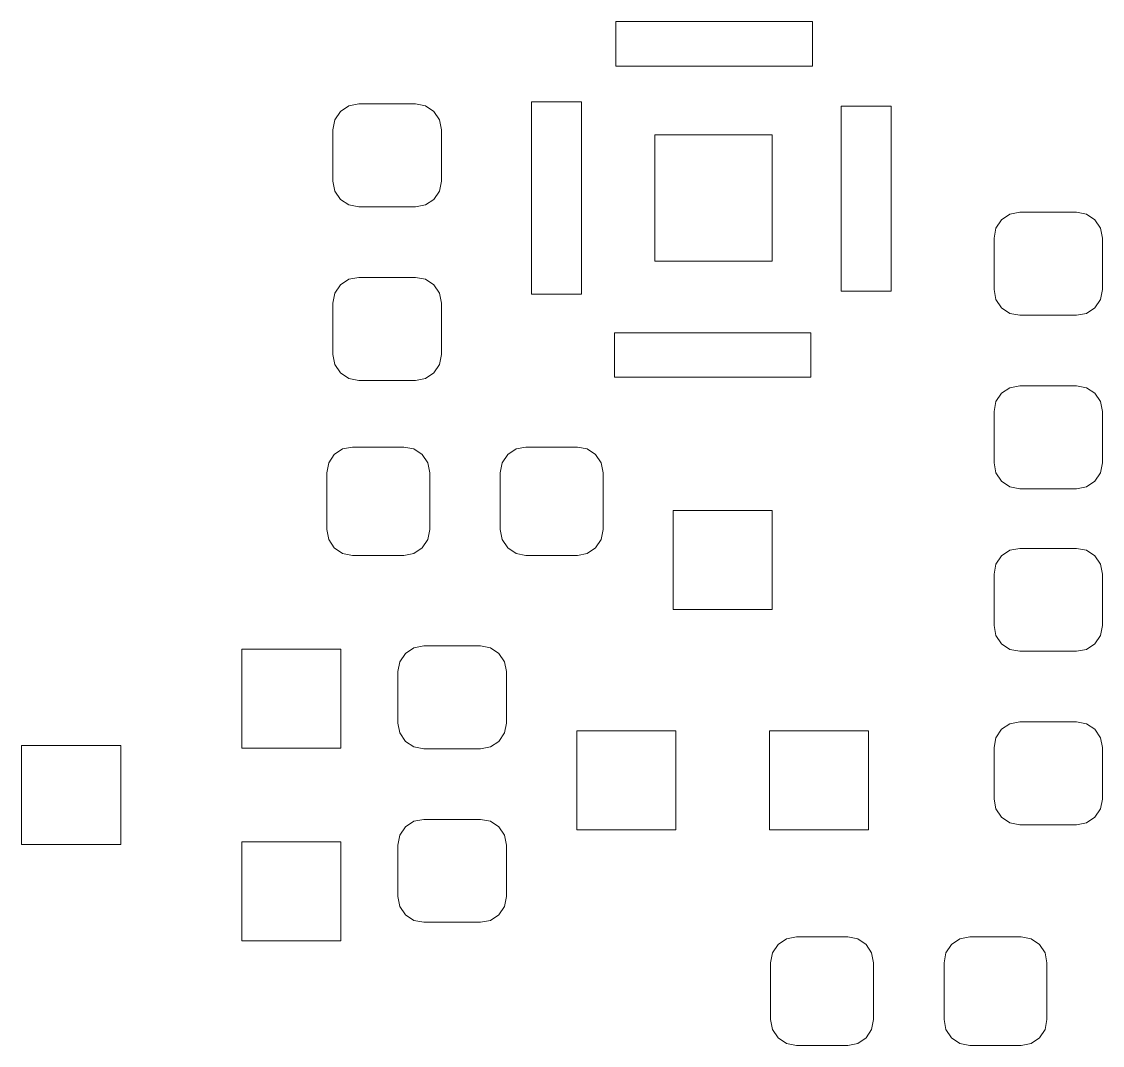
# Model space of a CAD drawing. Header units: millimetres. Extents: x -38 to 35, y -96 to 126.
# Drawn here: x 14.05 to 24.02, y 14.08 to 23.53 of the extents above; entities that cross this region are included whole.
import ezdxf

# ---------------------------------------------------------------- set-up
doc = ezdxf.new("R2010")
doc.units = ezdxf.units.MM
doc.header["$MEASUREMENT"] = 0
doc.layers.add('Layer 1', color=7, linetype='Continuous')

msp = doc.modelspace()

# ---------------------------------------------------------------- linework, layer by layer
at = {"layer": 'Layer 1', "color": 250, "lineweight": 20}
for points in [[(21.3439, 23.1182), (21.3439, 23.1182), (19.5314, 23.1182), (19.5314, 23.1182), (19.5314, 23.1182), (19.5314, 23.1182), (19.5314, 23.5284), (19.5314, 23.5284), (19.5314, 23.5284), (19.5314, 23.5284), (21.3439, 23.5284), (21.3439, 23.5284), (21.3439, 23.5284), (21.3439, 23.5284), (21.3439, 23.1182), (21.3439, 23.1182)], [(19.2139, 21.0148), (19.2139, 21.0148), (18.7509, 21.0148), (18.7509, 21.0148), (18.7509, 21.0148), (18.7509, 21.0148), (18.7509, 22.7876), (18.7509, 22.7876), (18.7509, 22.7876), (18.7509, 22.7876), (19.2139, 22.7876), (19.2139, 22.7876), (19.2139, 22.7876), (19.2139, 22.7876), (19.2139, 21.0148), (19.2139, 21.0148)], [(22.0715, 21.0414), (22.0715, 21.0414), (21.6085, 21.0414), (21.6085, 21.0414), (21.6085, 21.0414), (21.6085, 21.0414), (21.6085, 22.7479), (21.6085, 22.7479), (21.6085, 22.7479), (21.6085, 22.7479), (22.0715, 22.7479), (22.0715, 22.7479), (22.0715, 22.7479), (22.0715, 22.7479), (22.0715, 21.0414), (22.0715, 21.0414)], [(20.9735, 21.3192), (20.9735, 21.3192), (19.8887, 21.3192), (19.8887, 21.3192), (19.8887, 21.3192), (19.8887, 21.3192), (19.8887, 22.4834), (19.8887, 22.4834), (19.8887, 22.4834), (19.8887, 22.4834), (20.9735, 22.4834), (20.9735, 22.4834), (20.9735, 22.4834), (20.9735, 22.4834), (20.9735, 21.3192), (20.9735, 21.3192)], [(21.3307, 20.2475), (21.3307, 20.2475), (19.5182, 20.2475), (19.5182, 20.2475), (19.5182, 20.2475), (19.5182, 20.2475), (19.5182, 20.6577), (19.5182, 20.6577), (19.5182, 20.6577), (19.5182, 20.6577), (21.3307, 20.6577), (21.3307, 20.6577), (21.3307, 20.6577), (21.3307, 20.6577), (21.3307, 20.2475), (21.3307, 20.2475)]]:
    msp.add_open_spline(points, degree=3, knots=[0, 0, 0, 0, 0.2, 0.2, 0.2, 0.2, 0.4, 0.4, 0.4, 0.4, 0.6, 0.6, 0.6, 0.6, 1, 1, 1, 1], dxfattribs=at)
at = {"layer": 'Layer 1', "lineweight": 9}
for points, knots in [([(17.6822, 21.819), (17.6822, 21.819), (17.7731, 21.8371), (17.7731, 21.8371), (17.7731, 21.8371), (17.7731, 21.8371), (17.8501, 21.8886), (17.8501, 21.8886), (17.8501, 21.8886), (17.8501, 21.8886), (17.9016, 21.9656), (17.9016, 21.9656), (17.9016, 21.9656), (17.9016, 21.9656), (17.9197, 22.0565), (17.9197, 22.0565), (17.9197, 22.0565), (17.9197, 22.0565), (17.9197, 22.5315), (17.9197, 22.5315), (17.9197, 22.5315), (17.9197, 22.5315), (17.9016, 22.6224), (17.9016, 22.6224), (17.9016, 22.6224), (17.9016, 22.6224), (17.8501, 22.6994), (17.8501, 22.6994), (17.8501, 22.6994), (17.8501, 22.6994), (17.7731, 22.7509), (17.7731, 22.7509), (17.7731, 22.7509), (17.7731, 22.7509), (17.6822, 22.769), (17.6822, 22.769), (17.6822, 22.769), (17.6822, 22.769), (17.1572, 22.769), (17.1572, 22.769), (17.1572, 22.769), (17.1572, 22.769), (17.0663, 22.7509), (17.0663, 22.7509), (17.0663, 22.7509), (17.0663, 22.7509), (16.9893, 22.6994), (16.9893, 22.6994), (16.9893, 22.6994), (16.9893, 22.6994), (16.9378, 22.6224), (16.9378, 22.6224), (16.9378, 22.6224), (16.9378, 22.6224), (16.9197, 22.5315), (16.9197, 22.5315), (16.9197, 22.5315), (16.9197, 22.5315), (16.9197, 22.0565), (16.9197, 22.0565), (16.9197, 22.0565), (16.9197, 22.0565), (16.9378, 21.9656), (16.9378, 21.9656), (16.9378, 21.9656), (16.9378, 21.9656), (16.9893, 21.8886), (16.9893, 21.8886), (16.9893, 21.8886), (16.9893, 21.8886), (17.0663, 21.8371), (17.0663, 21.8371), (17.0663, 21.8371), (17.0663, 21.8371), (17.1572, 21.819), (17.1572, 21.819), (17.1572, 21.819), (17.1572, 21.819), (17.6822, 21.819), (17.6822, 21.819)], [0, 0, 0, 0, 0.047619, 0.047619, 0.047619, 0.047619, 0.095238, 0.095238, 0.095238, 0.095238, 0.142857, 0.142857, 0.142857, 0.142857, 0.190476, 0.190476, 0.190476, 0.190476, 0.238095, 0.238095, 0.238095, 0.238095, 0.285714, 0.285714, 0.285714, 0.285714, 0.333333, 0.333333, 0.333333, 0.333333, 0.380952, 0.380952, 0.380952, 0.380952, 0.428571, 0.428571, 0.428571, 0.428571, 0.47619, 0.47619, 0.47619, 0.47619, 0.52381, 0.52381, 0.52381, 0.52381, 0.571429, 0.571429, 0.571429, 0.571429, 0.619048, 0.619048, 0.619048, 0.619048, 0.666667, 0.666667, 0.666667, 0.666667, 0.714286, 0.714286, 0.714286, 0.714286, 0.761905, 0.761905, 0.761905, 0.761905, 0.809524, 0.809524, 0.809524, 0.809524, 0.857143, 0.857143, 0.857143, 0.857143, 0.904762, 0.904762, 0.904762, 0.904762, 1, 1, 1, 1]), ([(23.7822, 20.819), (23.7822, 20.819), (23.8731, 20.8371), (23.8731, 20.8371), (23.8731, 20.8371), (23.8731, 20.8371), (23.9501, 20.8886), (23.9501, 20.8886), (23.9501, 20.8886), (23.9501, 20.8886), (24.0016, 20.9656), (24.0016, 20.9656), (24.0016, 20.9656), (24.0016, 20.9656), (24.0197, 21.0565), (24.0197, 21.0565), (24.0197, 21.0565), (24.0197, 21.0565), (24.0197, 21.5315), (24.0197, 21.5315), (24.0197, 21.5315), (24.0197, 21.5315), (24.0016, 21.6224), (24.0016, 21.6224), (24.0016, 21.6224), (24.0016, 21.6224), (23.9501, 21.6994), (23.9501, 21.6994), (23.9501, 21.6994), (23.9501, 21.6994), (23.8731, 21.7509), (23.8731, 21.7509), (23.8731, 21.7509), (23.8731, 21.7509), (23.7822, 21.769), (23.7822, 21.769), (23.7822, 21.769), (23.7822, 21.769), (23.2572, 21.769), (23.2572, 21.769), (23.2572, 21.769), (23.2572, 21.769), (23.1663, 21.7509), (23.1663, 21.7509), (23.1663, 21.7509), (23.1663, 21.7509), (23.0893, 21.6994), (23.0893, 21.6994), (23.0893, 21.6994), (23.0893, 21.6994), (23.0378, 21.6224), (23.0378, 21.6224), (23.0378, 21.6224), (23.0378, 21.6224), (23.0197, 21.5315), (23.0197, 21.5315), (23.0197, 21.5315), (23.0197, 21.5315), (23.0197, 21.0565), (23.0197, 21.0565), (23.0197, 21.0565), (23.0197, 21.0565), (23.0378, 20.9656), (23.0378, 20.9656), (23.0378, 20.9656), (23.0378, 20.9656), (23.0893, 20.8886), (23.0893, 20.8886), (23.0893, 20.8886), (23.0893, 20.8886), (23.1663, 20.8371), (23.1663, 20.8371), (23.1663, 20.8371), (23.1663, 20.8371), (23.2572, 20.819), (23.2572, 20.819), (23.2572, 20.819), (23.2572, 20.819), (23.7822, 20.819), (23.7822, 20.819)], [0, 0, 0, 0, 0.047619, 0.047619, 0.047619, 0.047619, 0.095238, 0.095238, 0.095238, 0.095238, 0.142857, 0.142857, 0.142857, 0.142857, 0.190476, 0.190476, 0.190476, 0.190476, 0.238095, 0.238095, 0.238095, 0.238095, 0.285714, 0.285714, 0.285714, 0.285714, 0.333333, 0.333333, 0.333333, 0.333333, 0.380952, 0.380952, 0.380952, 0.380952, 0.428571, 0.428571, 0.428571, 0.428571, 0.47619, 0.47619, 0.47619, 0.47619, 0.52381, 0.52381, 0.52381, 0.52381, 0.571429, 0.571429, 0.571429, 0.571429, 0.619048, 0.619048, 0.619048, 0.619048, 0.666667, 0.666667, 0.666667, 0.666667, 0.714286, 0.714286, 0.714286, 0.714286, 0.761905, 0.761905, 0.761905, 0.761905, 0.809524, 0.809524, 0.809524, 0.809524, 0.857143, 0.857143, 0.857143, 0.857143, 0.904762, 0.904762, 0.904762, 0.904762, 1, 1, 1, 1]), ([(17.6822, 20.219), (17.6822, 20.219), (17.7731, 20.2371), (17.7731, 20.2371), (17.7731, 20.2371), (17.7731, 20.2371), (17.8501, 20.2886), (17.8501, 20.2886), (17.8501, 20.2886), (17.8501, 20.2886), (17.9016, 20.3656), (17.9016, 20.3656), (17.9016, 20.3656), (17.9016, 20.3656), (17.9197, 20.4565), (17.9197, 20.4565), (17.9197, 20.4565), (17.9197, 20.4565), (17.9197, 20.9315), (17.9197, 20.9315), (17.9197, 20.9315), (17.9197, 20.9315), (17.9016, 21.0224), (17.9016, 21.0224), (17.9016, 21.0224), (17.9016, 21.0224), (17.8501, 21.0994), (17.8501, 21.0994), (17.8501, 21.0994), (17.8501, 21.0994), (17.7731, 21.1509), (17.7731, 21.1509), (17.7731, 21.1509), (17.7731, 21.1509), (17.6822, 21.169), (17.6822, 21.169), (17.6822, 21.169), (17.6822, 21.169), (17.1572, 21.169), (17.1572, 21.169), (17.1572, 21.169), (17.1572, 21.169), (17.0663, 21.1509), (17.0663, 21.1509), (17.0663, 21.1509), (17.0663, 21.1509), (16.9893, 21.0994), (16.9893, 21.0994), (16.9893, 21.0994), (16.9893, 21.0994), (16.9378, 21.0224), (16.9378, 21.0224), (16.9378, 21.0224), (16.9378, 21.0224), (16.9197, 20.9315), (16.9197, 20.9315), (16.9197, 20.9315), (16.9197, 20.9315), (16.9197, 20.4565), (16.9197, 20.4565), (16.9197, 20.4565), (16.9197, 20.4565), (16.9378, 20.3656), (16.9378, 20.3656), (16.9378, 20.3656), (16.9378, 20.3656), (16.9893, 20.2886), (16.9893, 20.2886), (16.9893, 20.2886), (16.9893, 20.2886), (17.0663, 20.2371), (17.0663, 20.2371), (17.0663, 20.2371), (17.0663, 20.2371), (17.1572, 20.219), (17.1572, 20.219), (17.1572, 20.219), (17.1572, 20.219), (17.6822, 20.219), (17.6822, 20.219)], [0, 0, 0, 0, 0.047619, 0.047619, 0.047619, 0.047619, 0.095238, 0.095238, 0.095238, 0.095238, 0.142857, 0.142857, 0.142857, 0.142857, 0.190476, 0.190476, 0.190476, 0.190476, 0.238095, 0.238095, 0.238095, 0.238095, 0.285714, 0.285714, 0.285714, 0.285714, 0.333333, 0.333333, 0.333333, 0.333333, 0.380952, 0.380952, 0.380952, 0.380952, 0.428571, 0.428571, 0.428571, 0.428571, 0.47619, 0.47619, 0.47619, 0.47619, 0.52381, 0.52381, 0.52381, 0.52381, 0.571429, 0.571429, 0.571429, 0.571429, 0.619048, 0.619048, 0.619048, 0.619048, 0.666667, 0.666667, 0.666667, 0.666667, 0.714286, 0.714286, 0.714286, 0.714286, 0.761905, 0.761905, 0.761905, 0.761905, 0.809524, 0.809524, 0.809524, 0.809524, 0.857143, 0.857143, 0.857143, 0.857143, 0.904762, 0.904762, 0.904762, 0.904762, 1, 1, 1, 1]), ([(23.7822, 19.219), (23.7822, 19.219), (23.8731, 19.2371), (23.8731, 19.2371), (23.8731, 19.2371), (23.8731, 19.2371), (23.9501, 19.2886), (23.9501, 19.2886), (23.9501, 19.2886), (23.9501, 19.2886), (24.0016, 19.3656), (24.0016, 19.3656), (24.0016, 19.3656), (24.0016, 19.3656), (24.0197, 19.4565), (24.0197, 19.4565), (24.0197, 19.4565), (24.0197, 19.4565), (24.0197, 19.9315), (24.0197, 19.9315), (24.0197, 19.9315), (24.0197, 19.9315), (24.0016, 20.0224), (24.0016, 20.0224), (24.0016, 20.0224), (24.0016, 20.0224), (23.9501, 20.0994), (23.9501, 20.0994), (23.9501, 20.0994), (23.9501, 20.0994), (23.8731, 20.1509), (23.8731, 20.1509), (23.8731, 20.1509), (23.8731, 20.1509), (23.7822, 20.169), (23.7822, 20.169), (23.7822, 20.169), (23.7822, 20.169), (23.2572, 20.169), (23.2572, 20.169), (23.2572, 20.169), (23.2572, 20.169), (23.1663, 20.1509), (23.1663, 20.1509), (23.1663, 20.1509), (23.1663, 20.1509), (23.0893, 20.0994), (23.0893, 20.0994), (23.0893, 20.0994), (23.0893, 20.0994), (23.0378, 20.0224), (23.0378, 20.0224), (23.0378, 20.0224), (23.0378, 20.0224), (23.0197, 19.9315), (23.0197, 19.9315), (23.0197, 19.9315), (23.0197, 19.9315), (23.0197, 19.4565), (23.0197, 19.4565), (23.0197, 19.4565), (23.0197, 19.4565), (23.0378, 19.3656), (23.0378, 19.3656), (23.0378, 19.3656), (23.0378, 19.3656), (23.0893, 19.2886), (23.0893, 19.2886), (23.0893, 19.2886), (23.0893, 19.2886), (23.1663, 19.2371), (23.1663, 19.2371), (23.1663, 19.2371), (23.1663, 19.2371), (23.2572, 19.219), (23.2572, 19.219), (23.2572, 19.219), (23.2572, 19.219), (23.7822, 19.219), (23.7822, 19.219)], [0, 0, 0, 0, 0.047619, 0.047619, 0.047619, 0.047619, 0.095238, 0.095238, 0.095238, 0.095238, 0.142857, 0.142857, 0.142857, 0.142857, 0.190476, 0.190476, 0.190476, 0.190476, 0.238095, 0.238095, 0.238095, 0.238095, 0.285714, 0.285714, 0.285714, 0.285714, 0.333333, 0.333333, 0.333333, 0.333333, 0.380952, 0.380952, 0.380952, 0.380952, 0.428571, 0.428571, 0.428571, 0.428571, 0.47619, 0.47619, 0.47619, 0.47619, 0.52381, 0.52381, 0.52381, 0.52381, 0.571429, 0.571429, 0.571429, 0.571429, 0.619048, 0.619048, 0.619048, 0.619048, 0.666667, 0.666667, 0.666667, 0.666667, 0.714286, 0.714286, 0.714286, 0.714286, 0.761905, 0.761905, 0.761905, 0.761905, 0.809524, 0.809524, 0.809524, 0.809524, 0.857143, 0.857143, 0.857143, 0.857143, 0.904762, 0.904762, 0.904762, 0.904762, 1, 1, 1, 1]), ([(16.8622, 18.8414), (16.8622, 18.8414), (16.8803, 18.7505), (16.8803, 18.7505), (16.8803, 18.7505), (16.8803, 18.7505), (16.9318, 18.6735), (16.9318, 18.6735), (16.9318, 18.6735), (16.9318, 18.6735), (17.0088, 18.622), (17.0088, 18.622), (17.0088, 18.622), (17.0088, 18.622), (17.0997, 18.6039), (17.0997, 18.6039), (17.0997, 18.6039), (17.0997, 18.6039), (17.5747, 18.6039), (17.5747, 18.6039), (17.5747, 18.6039), (17.5747, 18.6039), (17.6656, 18.622), (17.6656, 18.622), (17.6656, 18.622), (17.6656, 18.622), (17.7426, 18.6735), (17.7426, 18.6735), (17.7426, 18.6735), (17.7426, 18.6735), (17.7941, 18.7505), (17.7941, 18.7505), (17.7941, 18.7505), (17.7941, 18.7505), (17.8122, 18.8414), (17.8122, 18.8414), (17.8122, 18.8414), (17.8122, 18.8414), (17.8122, 19.3664), (17.8122, 19.3664), (17.8122, 19.3664), (17.8122, 19.3664), (17.7941, 19.4573), (17.7941, 19.4573), (17.7941, 19.4573), (17.7941, 19.4573), (17.7426, 19.5343), (17.7426, 19.5343), (17.7426, 19.5343), (17.7426, 19.5343), (17.6656, 19.5858), (17.6656, 19.5858), (17.6656, 19.5858), (17.6656, 19.5858), (17.5747, 19.6039), (17.5747, 19.6039), (17.5747, 19.6039), (17.5747, 19.6039), (17.0997, 19.6039), (17.0997, 19.6039), (17.0997, 19.6039), (17.0997, 19.6039), (17.0088, 19.5858), (17.0088, 19.5858), (17.0088, 19.5858), (17.0088, 19.5858), (16.9318, 19.5343), (16.9318, 19.5343), (16.9318, 19.5343), (16.9318, 19.5343), (16.8803, 19.4573), (16.8803, 19.4573), (16.8803, 19.4573), (16.8803, 19.4573), (16.8622, 19.3664), (16.8622, 19.3664), (16.8622, 19.3664), (16.8622, 19.3664), (16.8622, 18.8414), (16.8622, 18.8414)], [0, 0, 0, 0, 0.047619, 0.047619, 0.047619, 0.047619, 0.095238, 0.095238, 0.095238, 0.095238, 0.142857, 0.142857, 0.142857, 0.142857, 0.190476, 0.190476, 0.190476, 0.190476, 0.238095, 0.238095, 0.238095, 0.238095, 0.285714, 0.285714, 0.285714, 0.285714, 0.333333, 0.333333, 0.333333, 0.333333, 0.380952, 0.380952, 0.380952, 0.380952, 0.428571, 0.428571, 0.428571, 0.428571, 0.47619, 0.47619, 0.47619, 0.47619, 0.52381, 0.52381, 0.52381, 0.52381, 0.571429, 0.571429, 0.571429, 0.571429, 0.619048, 0.619048, 0.619048, 0.619048, 0.666667, 0.666667, 0.666667, 0.666667, 0.714286, 0.714286, 0.714286, 0.714286, 0.761905, 0.761905, 0.761905, 0.761905, 0.809524, 0.809524, 0.809524, 0.809524, 0.857143, 0.857143, 0.857143, 0.857143, 0.904762, 0.904762, 0.904762, 0.904762, 1, 1, 1, 1]), ([(18.4622, 18.8414), (18.4622, 18.8414), (18.4803, 18.7505), (18.4803, 18.7505), (18.4803, 18.7505), (18.4803, 18.7505), (18.5318, 18.6735), (18.5318, 18.6735), (18.5318, 18.6735), (18.5318, 18.6735), (18.6088, 18.622), (18.6088, 18.622), (18.6088, 18.622), (18.6088, 18.622), (18.6997, 18.6039), (18.6997, 18.6039), (18.6997, 18.6039), (18.6997, 18.6039), (19.1747, 18.6039), (19.1747, 18.6039), (19.1747, 18.6039), (19.1747, 18.6039), (19.2656, 18.622), (19.2656, 18.622), (19.2656, 18.622), (19.2656, 18.622), (19.3426, 18.6735), (19.3426, 18.6735), (19.3426, 18.6735), (19.3426, 18.6735), (19.3941, 18.7505), (19.3941, 18.7505), (19.3941, 18.7505), (19.3941, 18.7505), (19.4122, 18.8414), (19.4122, 18.8414), (19.4122, 18.8414), (19.4122, 18.8414), (19.4122, 19.3664), (19.4122, 19.3664), (19.4122, 19.3664), (19.4122, 19.3664), (19.3941, 19.4573), (19.3941, 19.4573), (19.3941, 19.4573), (19.3941, 19.4573), (19.3426, 19.5343), (19.3426, 19.5343), (19.3426, 19.5343), (19.3426, 19.5343), (19.2656, 19.5858), (19.2656, 19.5858), (19.2656, 19.5858), (19.2656, 19.5858), (19.1747, 19.6039), (19.1747, 19.6039), (19.1747, 19.6039), (19.1747, 19.6039), (18.6997, 19.6039), (18.6997, 19.6039), (18.6997, 19.6039), (18.6997, 19.6039), (18.6088, 19.5858), (18.6088, 19.5858), (18.6088, 19.5858), (18.6088, 19.5858), (18.5318, 19.5343), (18.5318, 19.5343), (18.5318, 19.5343), (18.5318, 19.5343), (18.4803, 19.4573), (18.4803, 19.4573), (18.4803, 19.4573), (18.4803, 19.4573), (18.4622, 19.3664), (18.4622, 19.3664), (18.4622, 19.3664), (18.4622, 19.3664), (18.4622, 18.8414), (18.4622, 18.8414)], [0, 0, 0, 0, 0.047619, 0.047619, 0.047619, 0.047619, 0.095238, 0.095238, 0.095238, 0.095238, 0.142857, 0.142857, 0.142857, 0.142857, 0.190476, 0.190476, 0.190476, 0.190476, 0.238095, 0.238095, 0.238095, 0.238095, 0.285714, 0.285714, 0.285714, 0.285714, 0.333333, 0.333333, 0.333333, 0.333333, 0.380952, 0.380952, 0.380952, 0.380952, 0.428571, 0.428571, 0.428571, 0.428571, 0.47619, 0.47619, 0.47619, 0.47619, 0.52381, 0.52381, 0.52381, 0.52381, 0.571429, 0.571429, 0.571429, 0.571429, 0.619048, 0.619048, 0.619048, 0.619048, 0.666667, 0.666667, 0.666667, 0.666667, 0.714286, 0.714286, 0.714286, 0.714286, 0.761905, 0.761905, 0.761905, 0.761905, 0.809524, 0.809524, 0.809524, 0.809524, 0.857143, 0.857143, 0.857143, 0.857143, 0.904762, 0.904762, 0.904762, 0.904762, 1, 1, 1, 1]), ([(20.9734, 18.1045), (20.9734, 18.1045), (20.9734, 19.0189), (20.9734, 19.0189), (20.9734, 19.0189), (20.9734, 19.0189), (20.059, 19.0189), (20.059, 19.0189), (20.059, 19.0189), (20.059, 19.0189), (20.059, 18.1045), (20.059, 18.1045), (20.059, 18.1045), (20.059, 18.1045), (20.9734, 18.1045), (20.9734, 18.1045)], [0, 0, 0, 0, 0.2, 0.2, 0.2, 0.2, 0.4, 0.4, 0.4, 0.4, 0.6, 0.6, 0.6, 0.6, 1, 1, 1, 1]), ([(23.7822, 17.719), (23.7822, 17.719), (23.8731, 17.7371), (23.8731, 17.7371), (23.8731, 17.7371), (23.8731, 17.7371), (23.9501, 17.7886), (23.9501, 17.7886), (23.9501, 17.7886), (23.9501, 17.7886), (24.0016, 17.8656), (24.0016, 17.8656), (24.0016, 17.8656), (24.0016, 17.8656), (24.0197, 17.9565), (24.0197, 17.9565), (24.0197, 17.9565), (24.0197, 17.9565), (24.0197, 18.4315), (24.0197, 18.4315), (24.0197, 18.4315), (24.0197, 18.4315), (24.0016, 18.5224), (24.0016, 18.5224), (24.0016, 18.5224), (24.0016, 18.5224), (23.9501, 18.5994), (23.9501, 18.5994), (23.9501, 18.5994), (23.9501, 18.5994), (23.8731, 18.6509), (23.8731, 18.6509), (23.8731, 18.6509), (23.8731, 18.6509), (23.7822, 18.669), (23.7822, 18.669), (23.7822, 18.669), (23.7822, 18.669), (23.2572, 18.669), (23.2572, 18.669), (23.2572, 18.669), (23.2572, 18.669), (23.1663, 18.6509), (23.1663, 18.6509), (23.1663, 18.6509), (23.1663, 18.6509), (23.0893, 18.5994), (23.0893, 18.5994), (23.0893, 18.5994), (23.0893, 18.5994), (23.0378, 18.5224), (23.0378, 18.5224), (23.0378, 18.5224), (23.0378, 18.5224), (23.0197, 18.4315), (23.0197, 18.4315), (23.0197, 18.4315), (23.0197, 18.4315), (23.0197, 17.9565), (23.0197, 17.9565), (23.0197, 17.9565), (23.0197, 17.9565), (23.0378, 17.8656), (23.0378, 17.8656), (23.0378, 17.8656), (23.0378, 17.8656), (23.0893, 17.7886), (23.0893, 17.7886), (23.0893, 17.7886), (23.0893, 17.7886), (23.1663, 17.7371), (23.1663, 17.7371), (23.1663, 17.7371), (23.1663, 17.7371), (23.2572, 17.719), (23.2572, 17.719), (23.2572, 17.719), (23.2572, 17.719), (23.7822, 17.719), (23.7822, 17.719)], [0, 0, 0, 0, 0.047619, 0.047619, 0.047619, 0.047619, 0.095238, 0.095238, 0.095238, 0.095238, 0.142857, 0.142857, 0.142857, 0.142857, 0.190476, 0.190476, 0.190476, 0.190476, 0.238095, 0.238095, 0.238095, 0.238095, 0.285714, 0.285714, 0.285714, 0.285714, 0.333333, 0.333333, 0.333333, 0.333333, 0.380952, 0.380952, 0.380952, 0.380952, 0.428571, 0.428571, 0.428571, 0.428571, 0.47619, 0.47619, 0.47619, 0.47619, 0.52381, 0.52381, 0.52381, 0.52381, 0.571429, 0.571429, 0.571429, 0.571429, 0.619048, 0.619048, 0.619048, 0.619048, 0.666667, 0.666667, 0.666667, 0.666667, 0.714286, 0.714286, 0.714286, 0.714286, 0.761905, 0.761905, 0.761905, 0.761905, 0.809524, 0.809524, 0.809524, 0.809524, 0.857143, 0.857143, 0.857143, 0.857143, 0.904762, 0.904762, 0.904762, 0.904762, 1, 1, 1, 1]), ([(17.7572, 17.769), (17.7572, 17.769), (17.6663, 17.7509), (17.6663, 17.7509), (17.6663, 17.7509), (17.6663, 17.7509), (17.5893, 17.6994), (17.5893, 17.6994), (17.5893, 17.6994), (17.5893, 17.6994), (17.5378, 17.6224), (17.5378, 17.6224), (17.5378, 17.6224), (17.5378, 17.6224), (17.5197, 17.5315), (17.5197, 17.5315), (17.5197, 17.5315), (17.5197, 17.5315), (17.5197, 17.0565), (17.5197, 17.0565), (17.5197, 17.0565), (17.5197, 17.0565), (17.5378, 16.9656), (17.5378, 16.9656), (17.5378, 16.9656), (17.5378, 16.9656), (17.5893, 16.8886), (17.5893, 16.8886), (17.5893, 16.8886), (17.5893, 16.8886), (17.6663, 16.8371), (17.6663, 16.8371), (17.6663, 16.8371), (17.6663, 16.8371), (17.7572, 16.819), (17.7572, 16.819), (17.7572, 16.819), (17.7572, 16.819), (18.2822, 16.819), (18.2822, 16.819), (18.2822, 16.819), (18.2822, 16.819), (18.3731, 16.8371), (18.3731, 16.8371), (18.3731, 16.8371), (18.3731, 16.8371), (18.4501, 16.8886), (18.4501, 16.8886), (18.4501, 16.8886), (18.4501, 16.8886), (18.5016, 16.9656), (18.5016, 16.9656), (18.5016, 16.9656), (18.5016, 16.9656), (18.5197, 17.0565), (18.5197, 17.0565), (18.5197, 17.0565), (18.5197, 17.0565), (18.5197, 17.5315), (18.5197, 17.5315), (18.5197, 17.5315), (18.5197, 17.5315), (18.5016, 17.6224), (18.5016, 17.6224), (18.5016, 17.6224), (18.5016, 17.6224), (18.4501, 17.6994), (18.4501, 17.6994), (18.4501, 17.6994), (18.4501, 17.6994), (18.3731, 17.7509), (18.3731, 17.7509), (18.3731, 17.7509), (18.3731, 17.7509), (18.2822, 17.769), (18.2822, 17.769), (18.2822, 17.769), (18.2822, 17.769), (17.7572, 17.769), (17.7572, 17.769)], [0, 0, 0, 0, 0.047619, 0.047619, 0.047619, 0.047619, 0.095238, 0.095238, 0.095238, 0.095238, 0.142857, 0.142857, 0.142857, 0.142857, 0.190476, 0.190476, 0.190476, 0.190476, 0.238095, 0.238095, 0.238095, 0.238095, 0.285714, 0.285714, 0.285714, 0.285714, 0.333333, 0.333333, 0.333333, 0.333333, 0.380952, 0.380952, 0.380952, 0.380952, 0.428571, 0.428571, 0.428571, 0.428571, 0.47619, 0.47619, 0.47619, 0.47619, 0.52381, 0.52381, 0.52381, 0.52381, 0.571429, 0.571429, 0.571429, 0.571429, 0.619048, 0.619048, 0.619048, 0.619048, 0.666667, 0.666667, 0.666667, 0.666667, 0.714286, 0.714286, 0.714286, 0.714286, 0.761905, 0.761905, 0.761905, 0.761905, 0.809524, 0.809524, 0.809524, 0.809524, 0.857143, 0.857143, 0.857143, 0.857143, 0.904762, 0.904762, 0.904762, 0.904762, 1, 1, 1, 1]), ([(16.9929, 17.7402), (16.9929, 17.7402), (16.0785, 17.7402), (16.0785, 17.7402), (16.0785, 17.7402), (16.0785, 17.7402), (16.0785, 16.8258), (16.0785, 16.8258), (16.0785, 16.8258), (16.0785, 16.8258), (16.9929, 16.8258), (16.9929, 16.8258), (16.9929, 16.8258), (16.9929, 16.8258), (16.9929, 17.7402), (16.9929, 17.7402)], [0, 0, 0, 0, 0.2, 0.2, 0.2, 0.2, 0.4, 0.4, 0.4, 0.4, 0.6, 0.6, 0.6, 0.6, 1, 1, 1, 1]), ([(23.7822, 16.119), (23.7822, 16.119), (23.8731, 16.1371), (23.8731, 16.1371), (23.8731, 16.1371), (23.8731, 16.1371), (23.9501, 16.1886), (23.9501, 16.1886), (23.9501, 16.1886), (23.9501, 16.1886), (24.0016, 16.2656), (24.0016, 16.2656), (24.0016, 16.2656), (24.0016, 16.2656), (24.0197, 16.3565), (24.0197, 16.3565), (24.0197, 16.3565), (24.0197, 16.3565), (24.0197, 16.8315), (24.0197, 16.8315), (24.0197, 16.8315), (24.0197, 16.8315), (24.0016, 16.9224), (24.0016, 16.9224), (24.0016, 16.9224), (24.0016, 16.9224), (23.9501, 16.9994), (23.9501, 16.9994), (23.9501, 16.9994), (23.9501, 16.9994), (23.8731, 17.0509), (23.8731, 17.0509), (23.8731, 17.0509), (23.8731, 17.0509), (23.7822, 17.069), (23.7822, 17.069), (23.7822, 17.069), (23.7822, 17.069), (23.2572, 17.069), (23.2572, 17.069), (23.2572, 17.069), (23.2572, 17.069), (23.1663, 17.0509), (23.1663, 17.0509), (23.1663, 17.0509), (23.1663, 17.0509), (23.0893, 16.9994), (23.0893, 16.9994), (23.0893, 16.9994), (23.0893, 16.9994), (23.0378, 16.9224), (23.0378, 16.9224), (23.0378, 16.9224), (23.0378, 16.9224), (23.0197, 16.8315), (23.0197, 16.8315), (23.0197, 16.8315), (23.0197, 16.8315), (23.0197, 16.3565), (23.0197, 16.3565), (23.0197, 16.3565), (23.0197, 16.3565), (23.0378, 16.2656), (23.0378, 16.2656), (23.0378, 16.2656), (23.0378, 16.2656), (23.0893, 16.1886), (23.0893, 16.1886), (23.0893, 16.1886), (23.0893, 16.1886), (23.1663, 16.1371), (23.1663, 16.1371), (23.1663, 16.1371), (23.1663, 16.1371), (23.2572, 16.119), (23.2572, 16.119), (23.2572, 16.119), (23.2572, 16.119), (23.7822, 16.119), (23.7822, 16.119)], [0, 0, 0, 0, 0.047619, 0.047619, 0.047619, 0.047619, 0.095238, 0.095238, 0.095238, 0.095238, 0.142857, 0.142857, 0.142857, 0.142857, 0.190476, 0.190476, 0.190476, 0.190476, 0.238095, 0.238095, 0.238095, 0.238095, 0.285714, 0.285714, 0.285714, 0.285714, 0.333333, 0.333333, 0.333333, 0.333333, 0.380952, 0.380952, 0.380952, 0.380952, 0.428571, 0.428571, 0.428571, 0.428571, 0.47619, 0.47619, 0.47619, 0.47619, 0.52381, 0.52381, 0.52381, 0.52381, 0.571429, 0.571429, 0.571429, 0.571429, 0.619048, 0.619048, 0.619048, 0.619048, 0.666667, 0.666667, 0.666667, 0.666667, 0.714286, 0.714286, 0.714286, 0.714286, 0.761905, 0.761905, 0.761905, 0.761905, 0.809524, 0.809524, 0.809524, 0.809524, 0.857143, 0.857143, 0.857143, 0.857143, 0.904762, 0.904762, 0.904762, 0.904762, 1, 1, 1, 1]), ([(20.0844, 16.0725), (20.0844, 16.0725), (20.0844, 16.9869), (20.0844, 16.9869), (20.0844, 16.9869), (20.0844, 16.9869), (19.17, 16.9869), (19.17, 16.9869), (19.17, 16.9869), (19.17, 16.9869), (19.17, 16.0725), (19.17, 16.0725), (19.17, 16.0725), (19.17, 16.0725), (20.0844, 16.0725), (20.0844, 16.0725)], [0, 0, 0, 0, 0.2, 0.2, 0.2, 0.2, 0.4, 0.4, 0.4, 0.4, 0.6, 0.6, 0.6, 0.6, 1, 1, 1, 1]), ([(21.8624, 16.0725), (21.8624, 16.0725), (21.8624, 16.9869), (21.8624, 16.9869), (21.8624, 16.9869), (21.8624, 16.9869), (20.948, 16.9869), (20.948, 16.9869), (20.948, 16.9869), (20.948, 16.9869), (20.948, 16.0725), (20.948, 16.0725), (20.948, 16.0725), (20.948, 16.0725), (21.8624, 16.0725), (21.8624, 16.0725)], [0, 0, 0, 0, 0.2, 0.2, 0.2, 0.2, 0.4, 0.4, 0.4, 0.4, 0.6, 0.6, 0.6, 0.6, 1, 1, 1, 1]), ([(14.9609, 16.8512), (14.9609, 16.8512), (14.0465, 16.8512), (14.0465, 16.8512), (14.0465, 16.8512), (14.0465, 16.8512), (14.0465, 15.9368), (14.0465, 15.9368), (14.0465, 15.9368), (14.0465, 15.9368), (14.9609, 15.9368), (14.9609, 15.9368), (14.9609, 15.9368), (14.9609, 15.9368), (14.9609, 16.8512), (14.9609, 16.8512)], [0, 0, 0, 0, 0.2, 0.2, 0.2, 0.2, 0.4, 0.4, 0.4, 0.4, 0.6, 0.6, 0.6, 0.6, 1, 1, 1, 1]), ([(17.7572, 16.169), (17.7572, 16.169), (17.6663, 16.1509), (17.6663, 16.1509), (17.6663, 16.1509), (17.6663, 16.1509), (17.5893, 16.0994), (17.5893, 16.0994), (17.5893, 16.0994), (17.5893, 16.0994), (17.5378, 16.0224), (17.5378, 16.0224), (17.5378, 16.0224), (17.5378, 16.0224), (17.5197, 15.9315), (17.5197, 15.9315), (17.5197, 15.9315), (17.5197, 15.9315), (17.5197, 15.4565), (17.5197, 15.4565), (17.5197, 15.4565), (17.5197, 15.4565), (17.5378, 15.3656), (17.5378, 15.3656), (17.5378, 15.3656), (17.5378, 15.3656), (17.5893, 15.2886), (17.5893, 15.2886), (17.5893, 15.2886), (17.5893, 15.2886), (17.6663, 15.2371), (17.6663, 15.2371), (17.6663, 15.2371), (17.6663, 15.2371), (17.7572, 15.219), (17.7572, 15.219), (17.7572, 15.219), (17.7572, 15.219), (18.2822, 15.219), (18.2822, 15.219), (18.2822, 15.219), (18.2822, 15.219), (18.3731, 15.2371), (18.3731, 15.2371), (18.3731, 15.2371), (18.3731, 15.2371), (18.4501, 15.2886), (18.4501, 15.2886), (18.4501, 15.2886), (18.4501, 15.2886), (18.5016, 15.3656), (18.5016, 15.3656), (18.5016, 15.3656), (18.5016, 15.3656), (18.5197, 15.4565), (18.5197, 15.4565), (18.5197, 15.4565), (18.5197, 15.4565), (18.5197, 15.9315), (18.5197, 15.9315), (18.5197, 15.9315), (18.5197, 15.9315), (18.5016, 16.0224), (18.5016, 16.0224), (18.5016, 16.0224), (18.5016, 16.0224), (18.4501, 16.0994), (18.4501, 16.0994), (18.4501, 16.0994), (18.4501, 16.0994), (18.3731, 16.1509), (18.3731, 16.1509), (18.3731, 16.1509), (18.3731, 16.1509), (18.2822, 16.169), (18.2822, 16.169), (18.2822, 16.169), (18.2822, 16.169), (17.7572, 16.169), (17.7572, 16.169)], [0, 0, 0, 0, 0.047619, 0.047619, 0.047619, 0.047619, 0.095238, 0.095238, 0.095238, 0.095238, 0.142857, 0.142857, 0.142857, 0.142857, 0.190476, 0.190476, 0.190476, 0.190476, 0.238095, 0.238095, 0.238095, 0.238095, 0.285714, 0.285714, 0.285714, 0.285714, 0.333333, 0.333333, 0.333333, 0.333333, 0.380952, 0.380952, 0.380952, 0.380952, 0.428571, 0.428571, 0.428571, 0.428571, 0.47619, 0.47619, 0.47619, 0.47619, 0.52381, 0.52381, 0.52381, 0.52381, 0.571429, 0.571429, 0.571429, 0.571429, 0.619048, 0.619048, 0.619048, 0.619048, 0.666667, 0.666667, 0.666667, 0.666667, 0.714286, 0.714286, 0.714286, 0.714286, 0.761905, 0.761905, 0.761905, 0.761905, 0.809524, 0.809524, 0.809524, 0.809524, 0.857143, 0.857143, 0.857143, 0.857143, 0.904762, 0.904762, 0.904762, 0.904762, 1, 1, 1, 1]), ([(16.9929, 15.9622), (16.9929, 15.9622), (16.0785, 15.9622), (16.0785, 15.9622), (16.0785, 15.9622), (16.0785, 15.9622), (16.0785, 15.0478), (16.0785, 15.0478), (16.0785, 15.0478), (16.0785, 15.0478), (16.9929, 15.0478), (16.9929, 15.0478), (16.9929, 15.0478), (16.9929, 15.0478), (16.9929, 15.9622), (16.9929, 15.9622)], [0, 0, 0, 0, 0.2, 0.2, 0.2, 0.2, 0.4, 0.4, 0.4, 0.4, 0.6, 0.6, 0.6, 0.6, 1, 1, 1, 1]), ([(21.9085, 14.8461), (21.9085, 14.8461), (21.8904, 14.937), (21.8904, 14.937), (21.8904, 14.937), (21.8904, 14.937), (21.8389, 15.014), (21.8389, 15.014), (21.8389, 15.014), (21.8389, 15.014), (21.7619, 15.0655), (21.7619, 15.0655), (21.7619, 15.0655), (21.7619, 15.0655), (21.671, 15.0836), (21.671, 15.0836), (21.671, 15.0836), (21.671, 15.0836), (21.196, 15.0836), (21.196, 15.0836), (21.196, 15.0836), (21.196, 15.0836), (21.1051, 15.0655), (21.1051, 15.0655), (21.1051, 15.0655), (21.1051, 15.0655), (21.0281, 15.014), (21.0281, 15.014), (21.0281, 15.014), (21.0281, 15.014), (20.9766, 14.937), (20.9766, 14.937), (20.9766, 14.937), (20.9766, 14.937), (20.9585, 14.8461), (20.9585, 14.8461), (20.9585, 14.8461), (20.9585, 14.8461), (20.9585, 14.3211), (20.9585, 14.3211), (20.9585, 14.3211), (20.9585, 14.3211), (20.9766, 14.2302), (20.9766, 14.2302), (20.9766, 14.2302), (20.9766, 14.2302), (21.0281, 14.1532), (21.0281, 14.1532), (21.0281, 14.1532), (21.0281, 14.1532), (21.1051, 14.1017), (21.1051, 14.1017), (21.1051, 14.1017), (21.1051, 14.1017), (21.196, 14.0836), (21.196, 14.0836), (21.196, 14.0836), (21.196, 14.0836), (21.671, 14.0836), (21.671, 14.0836), (21.671, 14.0836), (21.671, 14.0836), (21.7619, 14.1017), (21.7619, 14.1017), (21.7619, 14.1017), (21.7619, 14.1017), (21.8389, 14.1532), (21.8389, 14.1532), (21.8389, 14.1532), (21.8389, 14.1532), (21.8904, 14.2302), (21.8904, 14.2302), (21.8904, 14.2302), (21.8904, 14.2302), (21.9085, 14.3211), (21.9085, 14.3211), (21.9085, 14.3211), (21.9085, 14.3211), (21.9085, 14.8461), (21.9085, 14.8461)], [0, 0, 0, 0, 0.047619, 0.047619, 0.047619, 0.047619, 0.095238, 0.095238, 0.095238, 0.095238, 0.142857, 0.142857, 0.142857, 0.142857, 0.190476, 0.190476, 0.190476, 0.190476, 0.238095, 0.238095, 0.238095, 0.238095, 0.285714, 0.285714, 0.285714, 0.285714, 0.333333, 0.333333, 0.333333, 0.333333, 0.380952, 0.380952, 0.380952, 0.380952, 0.428571, 0.428571, 0.428571, 0.428571, 0.47619, 0.47619, 0.47619, 0.47619, 0.52381, 0.52381, 0.52381, 0.52381, 0.571429, 0.571429, 0.571429, 0.571429, 0.619048, 0.619048, 0.619048, 0.619048, 0.666667, 0.666667, 0.666667, 0.666667, 0.714286, 0.714286, 0.714286, 0.714286, 0.761905, 0.761905, 0.761905, 0.761905, 0.809524, 0.809524, 0.809524, 0.809524, 0.857143, 0.857143, 0.857143, 0.857143, 0.904762, 0.904762, 0.904762, 0.904762, 1, 1, 1, 1]), ([(23.5085, 14.8461), (23.5085, 14.8461), (23.4904, 14.937), (23.4904, 14.937), (23.4904, 14.937), (23.4904, 14.937), (23.4389, 15.014), (23.4389, 15.014), (23.4389, 15.014), (23.4389, 15.014), (23.3619, 15.0655), (23.3619, 15.0655), (23.3619, 15.0655), (23.3619, 15.0655), (23.271, 15.0836), (23.271, 15.0836), (23.271, 15.0836), (23.271, 15.0836), (22.796, 15.0836), (22.796, 15.0836), (22.796, 15.0836), (22.796, 15.0836), (22.7051, 15.0655), (22.7051, 15.0655), (22.7051, 15.0655), (22.7051, 15.0655), (22.6281, 15.014), (22.6281, 15.014), (22.6281, 15.014), (22.6281, 15.014), (22.5766, 14.937), (22.5766, 14.937), (22.5766, 14.937), (22.5766, 14.937), (22.5585, 14.8461), (22.5585, 14.8461), (22.5585, 14.8461), (22.5585, 14.8461), (22.5585, 14.3211), (22.5585, 14.3211), (22.5585, 14.3211), (22.5585, 14.3211), (22.5766, 14.2302), (22.5766, 14.2302), (22.5766, 14.2302), (22.5766, 14.2302), (22.6281, 14.1532), (22.6281, 14.1532), (22.6281, 14.1532), (22.6281, 14.1532), (22.7051, 14.1017), (22.7051, 14.1017), (22.7051, 14.1017), (22.7051, 14.1017), (22.796, 14.0836), (22.796, 14.0836), (22.796, 14.0836), (22.796, 14.0836), (23.271, 14.0836), (23.271, 14.0836), (23.271, 14.0836), (23.271, 14.0836), (23.3619, 14.1017), (23.3619, 14.1017), (23.3619, 14.1017), (23.3619, 14.1017), (23.4389, 14.1532), (23.4389, 14.1532), (23.4389, 14.1532), (23.4389, 14.1532), (23.4904, 14.2302), (23.4904, 14.2302), (23.4904, 14.2302), (23.4904, 14.2302), (23.5085, 14.3211), (23.5085, 14.3211), (23.5085, 14.3211), (23.5085, 14.3211), (23.5085, 14.8461), (23.5085, 14.8461)], [0, 0, 0, 0, 0.047619, 0.047619, 0.047619, 0.047619, 0.095238, 0.095238, 0.095238, 0.095238, 0.142857, 0.142857, 0.142857, 0.142857, 0.190476, 0.190476, 0.190476, 0.190476, 0.238095, 0.238095, 0.238095, 0.238095, 0.285714, 0.285714, 0.285714, 0.285714, 0.333333, 0.333333, 0.333333, 0.333333, 0.380952, 0.380952, 0.380952, 0.380952, 0.428571, 0.428571, 0.428571, 0.428571, 0.47619, 0.47619, 0.47619, 0.47619, 0.52381, 0.52381, 0.52381, 0.52381, 0.571429, 0.571429, 0.571429, 0.571429, 0.619048, 0.619048, 0.619048, 0.619048, 0.666667, 0.666667, 0.666667, 0.666667, 0.714286, 0.714286, 0.714286, 0.714286, 0.761905, 0.761905, 0.761905, 0.761905, 0.809524, 0.809524, 0.809524, 0.809524, 0.857143, 0.857143, 0.857143, 0.857143, 0.904762, 0.904762, 0.904762, 0.904762, 1, 1, 1, 1])]:
    msp.add_open_spline(points, degree=3, knots=knots, dxfattribs=at)

doc.saveas('drawing.dxf')
